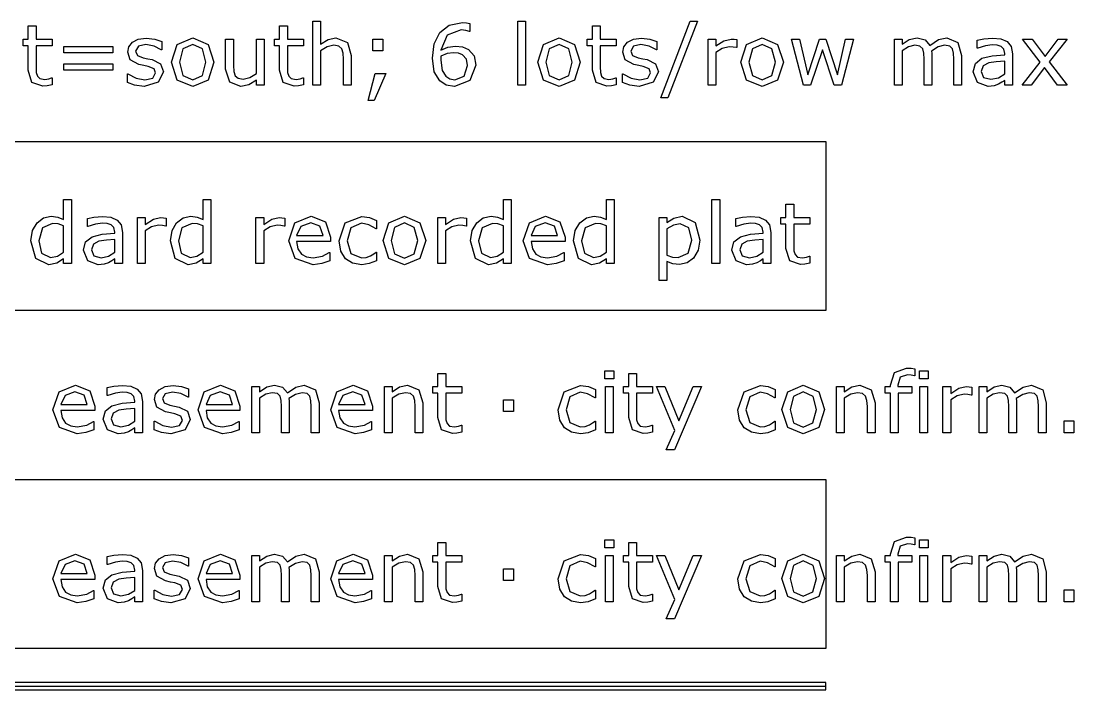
# Model space of a CAD drawing. Extents: x -1 to 182, y 89 to 480.
# Drawn here: x 152.49 to 182.15, y 120.02 to 138.86 of the extents above; entities that cross this region are included whole.
import ezdxf

# ---------------------------------------------------------------- set-up
doc = ezdxf.new("R2010")
doc.units = 0
doc.header["$MEASUREMENT"] = 0
doc.layers.add('Layer 1', color=7, linetype='Continuous')

msp = doc.modelspace()

# ---------------------------------------------------------------- linework, layer by layer
at = {"layer": 'Layer 1', "color": 7}
for points in [[(161.790663, 137.05496), (161.572072, 137.05496), (161.572072, 137.794443), (161.561621, 137.961872), (161.523252, 138.085141), (161.439535, 138.157213), (161.297684, 138.181555), (161.110486, 138.13737), (160.923288, 138.024578), (160.923288, 137.054934), (160.704698, 137.054934), (160.704698, 138.864126), (160.923288, 138.864126), (160.923288, 138.209521), (161.134905, 138.342051), (161.359308, 138.389729), (161.680218, 138.262994), (161.790676, 137.897895), (161.790663, 137.05496)], [(165.299748, 137.616564), (165.12534, 137.185188), (164.699785, 137.018924), (164.46724, 137.058453), (164.282368, 137.175875), (164.127727, 137.431674), (164.074242, 137.815372), (164.123076, 138.223491), (164.281207, 138.539747), (164.545144, 138.744402), (164.921863, 138.818803), (165.036972, 138.812982), (165.131153, 138.79208), (165.131153, 138.570016), (165.119538, 138.570016), (165.020708, 138.602559), (164.886996, 138.618963), (164.488182, 138.462013), (164.314938, 138.03995), (164.506787, 138.129458), (164.726539, 138.160864), (164.920714, 138.139962), (165.093961, 138.058577), (165.247437, 137.879507), (165.299761, 137.61675), (165.299748, 137.616564)], [(166.701985, 137.055013), (166.483394, 137.055013), (166.483394, 138.864205), (166.701985, 138.864205), (166.701985, 137.055013)], [(171.543544, 138.864205), (170.709875, 136.701557), (170.508726, 136.701557), (171.338905, 138.864205), (171.543544, 138.864205)], [(153.360956, 137.066576), (153.22608, 137.039853), (153.097019, 137.029269), (152.794711, 137.13624), (152.69123, 137.479246), (152.69123, 138.169913), (152.543564, 138.169913), (152.543564, 138.353613), (152.69123, 138.353613), (152.69123, 138.726834), (152.909821, 138.726834), (152.909821, 138.353613), (153.360956, 138.353613), (153.360956, 138.169913), (152.909821, 138.169913), (152.909821, 137.578068), (152.914477, 137.417624), (152.947034, 137.310653), (153.016797, 137.242047), (153.153997, 137.221145), (153.265619, 137.236226), (153.349336, 137.262976), (153.360951, 137.262976), (153.360956, 137.066576)], [(160.440747, 137.066602), (160.305873, 137.039879), (160.17681, 137.029296), (159.874503, 137.136267), (159.771022, 137.479272), (159.771022, 138.16994), (159.623358, 138.16994), (159.623358, 138.35364), (159.771022, 138.35364), (159.771022, 138.72686), (159.989612, 138.72686), (159.989612, 138.35364), (160.440747, 138.35364), (160.440747, 138.16994), (159.989612, 138.16994), (159.989612, 137.578094), (159.994269, 137.417651), (160.026826, 137.31068), (160.096588, 137.242074), (160.233788, 137.221171), (160.34541, 137.236253), (160.429127, 137.263002), (160.440742, 137.263002), (160.440747, 137.066602)], [(169.254153, 137.066629), (169.119276, 137.039906), (168.990215, 137.029322), (168.687908, 137.136293), (168.584427, 137.479299), (168.584427, 138.169966), (168.43676, 138.169966), (168.43676, 138.353666), (168.584427, 138.353666), (168.584427, 138.726887), (168.803017, 138.726887), (168.803017, 138.353666), (169.254153, 138.353666), (169.254153, 138.169966), (168.803017, 138.169966), (168.803017, 137.57812), (168.807674, 137.417677), (168.840228, 137.310706), (168.909994, 137.2421), (169.047193, 137.221198), (169.158815, 137.236279), (169.242529, 137.263029), (169.254145, 137.263029), (169.254153, 137.066629)], [(156.501458, 137.429345), (156.353792, 137.13751), (155.952655, 137.023554), (155.687556, 137.057289), (155.486404, 137.132854), (155.486404, 137.378202), (155.498019, 137.378202), (155.728238, 137.253795), (155.971245, 137.208445), (156.196812, 137.254959), (156.278203, 137.401458), (156.23402, 137.517716), (156.064264, 137.585158), (155.942177, 137.6095), (155.80614, 137.639715), (155.563131, 137.772271), (155.492206, 137.988542), (155.524761, 138.139698), (155.625919, 138.266433), (155.791024, 138.352475), (156.016591, 138.385019), (156.251462, 138.355968), (156.450285, 138.287362), (156.450285, 138.053655), (156.43867, 138.053655), (156.235195, 138.157134), (156.000328, 138.200155), (155.798014, 138.153641), (155.715462, 138.017619), (155.765457, 137.896678), (155.923588, 137.830427), (156.058462, 137.802513), (156.184035, 137.776849), (156.418906, 137.657098), (156.501458, 137.429187), (156.501458, 137.429345)], [(157.921137, 137.703744), (157.758357, 137.202624), (157.322338, 137.018924), (156.883992, 137.202624), (156.722375, 137.703744), (156.883992, 138.204891), (157.322338, 138.389755), (157.758357, 138.204891), (157.921137, 137.703744), (157.921137, 137.703744)], [(159.336166, 137.05496), (159.117573, 137.05496), (159.117573, 137.199132), (158.90596, 137.065438), (158.682718, 137.018924), (158.364133, 137.143331), (158.250185, 137.510758), (158.250185, 138.353719), (158.468778, 138.353719), (158.468778, 137.614236), (158.478092, 137.44448), (158.517626, 137.324703), (158.599014, 137.250302), (158.744355, 137.227019), (158.929227, 137.271204), (159.117586, 137.383996), (159.117586, 138.353693), (159.336179, 138.353693), (159.336166, 137.05496)], [(162.676654, 138.022329), (162.398765, 138.022329), (162.398765, 138.353719), (162.676654, 138.353719), (162.676654, 138.022329)], [(168.241424, 137.703797), (168.078645, 137.202677), (167.642625, 137.018977), (167.20428, 137.202677), (167.042662, 137.703797), (167.20428, 138.204944), (167.642625, 138.389808), (168.078645, 138.204944), (168.241424, 137.703797), (168.241424, 137.703797)], [(170.445938, 137.429398), (170.298274, 137.137563), (169.897134, 137.023607), (169.632035, 137.057342), (169.430886, 137.132907), (169.430886, 137.378254), (169.442501, 137.378254), (169.67272, 137.253847), (169.915729, 137.208498), (170.141297, 137.255012), (170.222685, 137.401511), (170.178502, 137.517769), (170.008746, 137.585211), (169.886659, 137.609553), (169.750621, 137.639768), (169.507615, 137.772324), (169.436688, 137.988594), (169.469245, 138.139751), (169.570401, 138.266486), (169.735506, 138.352528), (169.961073, 138.385072), (170.195944, 138.356021), (170.394767, 138.287415), (170.394767, 138.053708), (170.383152, 138.053708), (170.179674, 138.157187), (169.944807, 138.200208), (169.742493, 138.153694), (169.659941, 138.017672), (169.709936, 137.896731), (169.868067, 137.83048), (170.002944, 137.802566), (170.128517, 137.776902), (170.363385, 137.657151), (170.445938, 137.42924), (170.445938, 137.429398)], [(172.650451, 138.115409), (172.638836, 138.115409), (172.543493, 138.131813), (172.435361, 138.137634), (172.240022, 138.092285), (172.05864, 137.977191), (172.05864, 137.054934), (171.840049, 137.054934), (171.840049, 138.353693), (172.05864, 138.353693), (172.05864, 138.161843), (172.287695, 138.309507), (172.491169, 138.353693), (172.573722, 138.350253), (172.650462, 138.33967), (172.650451, 138.115409)], [(173.963161, 137.703797), (173.800382, 137.202677), (173.364362, 137.018977), (172.926017, 137.202677), (172.764399, 137.703797), (172.926017, 138.204944), (173.364362, 138.389808), (173.800382, 138.204944), (173.963161, 137.703797), (173.963161, 137.703797)], [(175.93513, 138.353772), (175.596781, 137.055013), (175.394468, 137.055013), (175.060768, 138.056116), (174.729393, 137.055013), (174.528242, 137.055013), (174.186403, 138.353772), (174.414296, 138.353772), (174.652654, 137.348013), (174.977051, 138.353772), (175.157272, 138.353772), (175.48981, 137.348013), (175.715378, 138.353772), (175.93513, 138.353772)], [(178.982615, 137.054934), (178.764025, 137.054934), (178.764025, 137.794417), (178.755876, 137.956051), (178.724483, 138.080458), (178.647743, 138.156023), (178.503564, 138.181687), (178.319856, 138.135173), (178.136146, 138.018916), (178.141966, 137.95613), (178.144348, 137.88636), (178.144348, 137.054934), (177.925757, 137.054934), (177.925757, 137.794417), (177.917608, 137.957215), (177.886215, 138.081622), (177.809476, 138.156023), (177.665299, 138.181687), (177.485076, 138.137502), (177.306019, 138.02471), (177.306019, 137.054934), (177.087429, 137.054934), (177.087429, 138.353693), (177.306019, 138.353693), (177.306019, 138.209521), (177.509494, 138.342051), (177.726923, 138.389729), (177.951326, 138.333928), (178.08969, 138.179279), (178.331535, 138.339749), (178.565241, 138.389729), (178.880338, 138.259501), (178.982658, 137.897895), (178.982615, 137.054934)], [(180.412758, 137.054934), (180.195332, 137.054934), (180.195332, 137.193284), (180.116266, 137.137484), (180.020924, 137.081683), (179.89535, 137.037498), (179.729081, 137.018977), (179.431425, 137.135235), (179.309338, 137.431727), (179.372127, 137.670089), (179.553511, 137.814261), (179.838377, 137.885195), (180.195332, 137.913109), (180.195332, 137.946817), (180.168588, 138.07006), (180.094174, 138.146815), (179.982554, 138.182851), (179.846516, 138.192112), (179.654667, 138.168828), (179.436076, 138.103715), (179.424461, 138.103715), (179.424461, 138.325779), (179.609333, 138.364144), (179.847691, 138.385046), (180.086048, 138.361762), (180.262782, 138.285007), (180.374401, 138.146656), (180.412771, 137.936207), (180.412758, 137.054934)], [(181.958013, 137.054934), (181.682447, 137.054934), (181.313867, 137.553752), (180.942959, 137.054934), (180.688324, 137.054934), (181.195268, 137.70258), (180.692975, 138.353693), (180.968538, 138.353693), (181.334795, 137.863023), (181.702214, 138.353693), (181.958013, 138.353693), (181.447579, 137.714195), (181.958013, 137.054934)], [(155.073639, 137.9642), (153.694656, 137.9642), (153.694656, 138.150228), (155.073639, 138.150228), (155.073639, 137.9642)], [(157.695569, 137.703744), (157.596739, 138.078156), (157.322338, 138.201399), (157.04561, 138.078156), (156.947942, 137.703744), (157.046772, 137.332852), (157.322338, 137.207281), (157.595575, 137.331688), (157.695569, 137.703744), (157.695569, 137.703744)], [(165.063716, 137.607304), (165.031159, 137.786374), (164.926514, 137.909616), (164.807917, 137.958458), (164.671879, 137.9701), (164.488169, 137.946817), (164.313761, 137.874718), (164.310268, 137.824738), (164.30921, 137.765445), (164.346416, 137.474748), (164.451061, 137.30732), (164.56617, 137.231755), (164.702208, 137.208472), (164.967307, 137.310786), (165.063814, 137.607277), (165.063716, 137.607304)], [(168.015856, 137.703797), (167.917027, 138.078209), (167.642625, 138.201452), (167.365898, 138.078209), (167.26823, 137.703797), (167.367059, 137.332905), (167.642625, 137.207334), (167.915863, 137.331741), (168.015856, 137.703797), (168.015856, 137.703797)], [(173.737594, 137.703797), (173.638764, 138.078209), (173.364362, 138.201452), (173.087635, 138.078209), (172.989967, 137.703797), (173.088796, 137.332905), (173.364362, 137.207334), (173.6376, 137.331741), (173.737594, 137.703797), (173.737594, 137.703797)], [(155.073639, 137.475859), (153.694656, 137.475859), (153.694656, 137.661887), (155.073639, 137.661887), (155.073639, 137.475859)], [(180.195332, 137.374683), (180.195332, 137.736288), (179.9593, 137.718826), (179.745358, 137.685091), (179.593043, 137.601377), (179.534906, 137.446755), (179.602346, 137.278136), (179.808146, 137.222336), (180.018598, 137.266521), (180.195332, 137.374656), (180.195332, 137.374683)], [(162.761534, 137.386324), (162.433647, 136.624749), (162.263891, 136.624749), (162.466202, 137.386324), (162.761534, 137.386324)], [(4.762494, 135.467436), (175.153946, 135.467436), (175.153946, 130.704942), (4.762494, 130.704942), (4.762494, 135.467436)], [(153.906272, 132.027831), (153.687679, 132.027831), (153.687679, 132.163879), (153.491181, 132.037144), (153.269101, 131.991794), (152.899357, 132.170838), (152.763319, 132.667328), (152.809827, 132.961491), (152.937726, 133.181254), (153.121437, 133.316112), (153.340028, 133.362625), (153.521412, 133.3404), (153.687679, 133.274122), (153.687679, 133.83689), (153.906272, 133.83689), (153.906272, 132.027831)], [(157.836258, 132.027831), (157.617668, 132.027831), (157.617668, 132.163879), (157.421167, 132.037144), (157.19909, 131.991794), (156.829345, 132.170838), (156.693307, 132.667328), (156.739816, 132.961491), (156.867715, 133.181254), (157.051423, 133.316112), (157.270014, 133.362625), (157.451399, 133.3404), (157.617668, 133.274122), (157.617668, 133.83689), (157.836258, 133.83689), (157.836258, 132.027831)], [(166.293871, 132.027831), (166.07528, 132.027831), (166.07528, 132.163879), (165.87878, 132.037144), (165.656702, 131.991794), (165.286958, 132.170838), (165.15092, 132.667328), (165.197428, 132.961491), (165.325328, 133.181254), (165.509036, 133.316112), (165.727626, 133.362625), (165.909011, 133.3404), (166.07528, 133.274122), (166.07528, 133.83689), (166.293871, 133.83689), (166.293871, 132.027831)], [(169.196016, 132.027831), (168.977425, 132.027831), (168.977425, 132.163879), (168.780925, 132.037144), (168.558847, 131.991794), (168.189103, 132.170838), (168.053065, 132.667328), (168.099573, 132.961491), (168.227473, 133.181254), (168.411181, 133.316112), (168.629771, 133.362625), (168.811156, 133.3404), (168.977425, 133.274122), (168.977425, 133.83689), (169.196016, 133.83689), (169.196016, 132.027831)], [(172.167923, 132.027831), (171.949333, 132.027831), (171.949333, 133.837023), (172.167923, 133.837023), (172.167923, 132.027831)], [(174.704975, 132.039446), (174.570099, 132.012723), (174.441038, 132.00214), (174.13873, 132.10911), (174.035249, 132.452116), (174.035249, 133.142783), (173.887586, 133.142783), (173.887586, 133.326483), (174.035249, 133.326483), (174.035249, 133.699704), (174.25384, 133.699704), (174.25384, 133.326483), (174.704975, 133.326483), (174.704975, 133.142783), (174.25384, 133.142783), (174.25384, 132.550938), (174.258497, 132.390494), (174.291054, 132.283524), (174.360816, 132.214917), (174.498016, 132.194015), (174.609638, 132.209096), (174.693355, 132.235846), (174.70497, 132.235846), (174.704975, 132.039446)], [(155.345717, 132.027831), (155.128288, 132.027831), (155.128288, 132.166181), (155.049223, 132.11038), (154.953881, 132.05458), (154.828307, 132.010395), (154.662038, 131.991874), (154.364382, 132.108131), (154.242298, 132.404623), (154.305083, 132.642986), (154.486468, 132.787157), (154.771334, 132.858092), (155.128288, 132.886006), (155.128288, 132.919713), (155.101544, 133.042956), (155.02713, 133.119712), (154.915511, 133.155748), (154.779473, 133.165008), (154.587624, 133.141725), (154.369033, 133.076611), (154.357418, 133.076611), (154.357418, 133.298676), (154.54229, 133.33704), (154.780648, 133.357942), (155.019005, 133.334659), (155.195739, 133.257903), (155.307361, 133.119553), (155.345731, 132.909104), (155.345717, 132.027831)], [(156.577034, 133.088226), (156.565419, 133.088226), (156.470076, 133.10463), (156.361944, 133.110451), (156.166605, 133.065102), (155.985223, 132.950008), (155.985223, 132.027857), (155.766632, 132.027857), (155.766632, 133.326616), (155.985223, 133.326616), (155.985223, 133.134766), (156.214277, 133.28243), (156.417752, 133.326616), (156.500305, 133.323176), (156.577044, 133.312593), (156.577034, 133.088226)], [(159.914037, 133.088226), (159.902421, 133.088226), (159.807079, 133.10463), (159.698947, 133.110451), (159.50361, 133.065102), (159.322225, 132.950008), (159.322225, 132.027857), (159.103635, 132.027857), (159.103635, 133.326616), (159.322225, 133.326616), (159.322225, 133.134766), (159.55128, 133.28243), (159.754758, 133.326616), (159.83731, 133.323176), (159.91405, 133.312593), (159.914037, 133.088226)], [(161.20698, 132.654548), (160.250062, 132.654548), (160.286106, 132.445237), (160.384936, 132.299901), (160.527951, 132.216187), (160.711662, 132.188274), (160.977922, 132.240608), (161.169771, 132.345251), (161.181387, 132.345251), (161.181387, 132.106888), (160.955819, 132.028995), (160.713974, 131.997589), (160.209354, 132.172002), (160.027969, 132.669656), (160.201215, 133.175433), (160.659325, 133.362625), (161.063951, 133.209141), (161.206966, 132.773134), (161.20698, 132.654548)], [(160.994202, 132.821976), (160.906998, 133.088226), (160.647712, 133.182418), (160.367498, 133.078939), (160.250062, 132.821976), (160.994202, 132.821976)], [(162.498759, 132.109216), (162.290632, 132.027831), (162.082506, 131.998753), (161.824381, 132.039446), (161.623232, 132.165043), (161.491846, 132.376657), (161.445337, 132.675477), (161.619745, 133.175433), (162.082506, 133.356804), (162.301097, 133.325425), (162.498759, 133.248696), (162.498759, 133.005676), (162.487143, 133.005676), (162.280179, 133.125427), (162.073214, 133.167284), (161.779048, 133.041713), (161.672077, 132.675477), (161.776722, 132.313871), (162.073214, 132.188274), (162.20809, 132.205736), (162.331338, 132.251059), (162.420868, 132.30223), (162.487143, 132.349907), (162.498759, 132.349907), (162.498759, 132.109216)], [(163.885883, 132.676615), (163.723101, 132.175494), (163.287081, 131.991794), (162.848738, 132.175494), (162.68712, 132.676615), (162.848738, 133.177761), (163.287081, 133.362625), (163.723101, 133.177761), (163.885883, 132.676615), (163.885883, 132.676615)], [(163.660315, 132.676615), (163.561483, 133.051026), (163.287081, 133.174269), (163.010356, 133.051026), (162.912685, 132.676615), (163.011518, 132.305722), (163.287081, 132.180151), (163.560321, 132.304558), (163.660315, 132.676615), (163.660315, 132.676615)], [(165.034646, 133.088226), (165.023031, 133.088226), (164.927689, 133.10463), (164.819556, 133.110451), (164.624217, 133.065102), (164.442835, 132.950008), (164.442835, 132.027857), (164.224245, 132.027857), (164.224245, 133.326616), (164.442835, 133.326616), (164.442835, 133.134766), (164.67189, 133.28243), (164.875365, 133.326616), (164.95792, 133.323176), (165.034657, 133.312593), (165.034646, 133.088226)], [(167.811217, 132.654548), (166.854303, 132.654548), (166.890347, 132.445237), (166.989177, 132.299901), (167.132192, 132.216187), (167.3159, 132.188274), (167.582163, 132.240608), (167.774012, 132.345251), (167.785627, 132.345251), (167.785627, 132.106888), (167.560059, 132.028995), (167.318212, 131.997589), (166.813594, 132.172002), (166.632209, 132.669656), (166.805455, 133.175433), (167.263565, 133.362625), (167.668192, 133.209141), (167.811204, 132.773134), (167.811217, 132.654548)], [(167.598442, 132.821976), (167.511239, 133.088226), (167.251952, 133.182418), (166.971735, 133.078939), (166.854303, 132.821976), (167.598442, 132.821976)], [(171.60633, 132.692913), (171.560986, 132.40338), (171.433086, 132.182479), (171.251701, 132.048759), (171.031949, 132.002245), (170.848239, 132.024206), (170.681969, 132.092812), (170.681969, 131.548671), (170.463379, 131.548671), (170.463379, 133.326457), (170.681969, 133.326457), (170.681969, 133.190408), (170.877306, 133.312513), (171.10985, 133.362493), (171.474943, 133.184614), (171.60633, 132.692781), (171.60633, 132.692913)], [(173.609694, 132.027831), (173.392265, 132.027831), (173.392265, 132.166181), (173.313202, 132.11038), (173.21786, 132.05458), (173.092286, 132.010395), (172.926017, 131.991874), (172.628361, 132.108131), (172.506275, 132.404623), (172.569063, 132.642986), (172.750445, 132.787157), (173.035311, 132.858092), (173.392265, 132.886006), (173.392265, 132.919713), (173.365524, 133.042956), (173.29111, 133.119712), (173.17949, 133.155748), (173.043452, 133.165008), (172.851603, 133.141725), (172.633012, 133.076611), (172.621397, 133.076611), (172.621397, 133.298676), (172.806269, 133.33704), (173.044627, 133.357942), (173.282984, 133.334659), (173.459718, 133.257903), (173.571337, 133.119553), (173.609707, 132.909104), (173.609694, 132.027831)], [(153.687679, 132.347579), (153.687679, 133.092883), (153.529551, 133.147519), (153.377233, 133.162601), (153.091206, 133.034701), (152.988886, 132.671931), (153.067952, 132.319613), (153.321425, 132.199862), (153.509784, 132.240555), (153.687679, 132.347526), (153.687679, 132.347579)], [(157.617668, 132.347579), (157.617668, 133.092883), (157.459537, 133.147519), (157.307222, 133.162601), (157.021192, 133.034701), (156.918875, 132.671931), (156.997938, 132.319613), (157.251411, 132.199862), (157.439773, 132.240555), (157.617668, 132.347526), (157.617668, 132.347579)], [(166.07528, 132.347579), (166.07528, 133.092883), (165.91715, 133.147519), (165.764835, 133.162601), (165.478807, 133.034701), (165.376488, 132.671931), (165.45555, 132.319613), (165.709023, 132.199862), (165.897385, 132.240555), (166.07528, 132.347526), (166.07528, 132.347579)], [(168.977425, 132.347579), (168.977425, 133.092883), (168.819295, 133.147519), (168.666979, 133.162601), (168.380952, 133.034701), (168.278632, 132.671931), (168.357695, 132.319613), (168.611168, 132.199862), (168.79953, 132.240555), (168.977425, 132.347526), (168.977425, 132.347579)], [(171.380765, 132.687092), (171.300535, 133.03822), (171.054039, 133.154504), (170.864516, 133.113811), (170.681969, 133.006841), (170.681969, 132.27085), (170.841262, 132.213859), (170.993579, 132.198778), (171.278445, 132.32202), (171.380765, 132.687118), (171.380765, 132.687092)], [(155.128288, 132.347579), (155.128288, 132.709185), (154.892257, 132.691722), (154.678315, 132.657988), (154.526, 132.574274), (154.467863, 132.419652), (154.535302, 132.251033), (154.741103, 132.195232), (154.951555, 132.239418), (155.128288, 132.347553), (155.128288, 132.347579)], [(173.392265, 132.347579), (173.392265, 132.709185), (173.156233, 132.691722), (172.942294, 132.657988), (172.789979, 132.574274), (172.731842, 132.419652), (172.799279, 132.251033), (173.005082, 132.195232), (173.215534, 132.239418), (173.392265, 132.347553), (173.392265, 132.347579)], [(177.66527, 128.862995), (177.653655, 128.862995), (177.559474, 128.883897), (177.457157, 128.895538), (177.252518, 128.832753), (177.18973, 128.60836), (177.18973, 128.564174), (177.583892, 128.564174), (177.583892, 128.380475), (177.196707, 128.380475), (177.196707, 127.265363), (176.978116, 127.265363), (176.978116, 128.380422), (176.83045, 128.380422), (176.83045, 128.564122), (176.978116, 128.564122), (176.978116, 128.607143), (177.093226, 128.961763), (177.425761, 129.08617), (177.557151, 129.079291), (177.665283, 129.062887), (177.66527, 128.862995)], [(164.902101, 127.277005), (164.767224, 127.250282), (164.638163, 127.239698), (164.335856, 127.346669), (164.232375, 127.689675), (164.232375, 128.380342), (164.084709, 128.380342), (164.084709, 128.564042), (164.232375, 128.564042), (164.232375, 128.937263), (164.450966, 128.937263), (164.450966, 128.564042), (164.902101, 128.564042), (164.902101, 128.380342), (164.450966, 128.380342), (164.450966, 127.788497), (164.455622, 127.628053), (164.488177, 127.521082), (164.557942, 127.452476), (164.695141, 127.431574), (164.806764, 127.446655), (164.890478, 127.473405), (164.902093, 127.473405), (164.902101, 127.277005)], [(169.182067, 128.781582), (168.935571, 128.781582), (168.935571, 129.008304), (169.182067, 129.008304), (169.182067, 128.781582)], [(170.275033, 127.277031), (170.140156, 127.250308), (170.011095, 127.239725), (169.708788, 127.346696), (169.605307, 127.689701), (169.605307, 128.380369), (169.457641, 128.380369), (169.457641, 128.564069), (169.605307, 128.564069), (169.605307, 128.937289), (169.823898, 128.937289), (169.823898, 128.564069), (170.275033, 128.564069), (170.275033, 128.380369), (169.823898, 128.380369), (169.823898, 127.788523), (169.828554, 127.62808), (169.861109, 127.521109), (169.930874, 127.452503), (170.068073, 127.4316), (170.179693, 127.446682), (170.26341, 127.473431), (170.275025, 127.473431), (170.275033, 127.277031)], [(178.038501, 128.781609), (177.792005, 128.781609), (177.792005, 129.00833), (178.038501, 129.00833), (178.038501, 128.781609)], [(154.565534, 127.892081), (153.608619, 127.892081), (153.644663, 127.682769), (153.743493, 127.537434), (153.886508, 127.45372), (154.070216, 127.425806), (154.336479, 127.478141), (154.528328, 127.582783), (154.539943, 127.582783), (154.539943, 127.34442), (154.314376, 127.266527), (154.072528, 127.235121), (153.56791, 127.409534), (153.386525, 127.907188), (153.559772, 128.412965), (154.017881, 128.600158), (154.422508, 128.446673), (154.56552, 128.010667), (154.565534, 127.892081)], [(155.906149, 127.265363), (155.68872, 127.265363), (155.68872, 127.403713), (155.609655, 127.347913), (155.514312, 127.292112), (155.388739, 127.247927), (155.222469, 127.229406), (154.924814, 127.345664), (154.80273, 127.642156), (154.865515, 127.880518), (155.0469, 128.02469), (155.331766, 128.095624), (155.68872, 128.123538), (155.68872, 128.157246), (155.661979, 128.280489), (155.587565, 128.357244), (155.475943, 128.39328), (155.339905, 128.402541), (155.148055, 128.379257), (154.929465, 128.314144), (154.91785, 128.314144), (154.91785, 128.536208), (155.102722, 128.574573), (155.341079, 128.595475), (155.579437, 128.572191), (155.756168, 128.495436), (155.86779, 128.357085), (155.90616, 128.146636), (155.906149, 127.265363)], [(157.254903, 127.639748), (157.107237, 127.347913), (156.7061, 127.233957), (156.440998, 127.267691), (156.239849, 127.343256), (156.239849, 127.588604), (156.251464, 127.588604), (156.481681, 127.464197), (156.72469, 127.418848), (156.950257, 127.465361), (157.031648, 127.611861), (156.987463, 127.728119), (156.817706, 127.795561), (156.695623, 127.819903), (156.559585, 127.850118), (156.316576, 127.982674), (156.245649, 128.198944), (156.278206, 128.3501), (156.379361, 128.476836), (156.544469, 128.562878), (156.770037, 128.595422), (157.004904, 128.566371), (157.20373, 128.497764), (157.20373, 128.264058), (157.192115, 128.264058), (156.98864, 128.367536), (156.75377, 128.410558), (156.551457, 128.364044), (156.468904, 128.228022), (156.518902, 128.107081), (156.67703, 128.040829), (156.811907, 128.012916), (156.937481, 127.987251), (157.172348, 127.867501), (157.254903, 127.639589), (157.254903, 127.639748)], [(158.654815, 127.892081), (157.697897, 127.892081), (157.733942, 127.682769), (157.832774, 127.537434), (157.975786, 127.45372), (158.159497, 127.425806), (158.42576, 127.478141), (158.617609, 127.582783), (158.629224, 127.582783), (158.629224, 127.34442), (158.403657, 127.266527), (158.161812, 127.235121), (157.657191, 127.409534), (157.475809, 127.907188), (157.649053, 128.412965), (158.107165, 128.600158), (158.511789, 128.446673), (158.654804, 128.010667), (158.654815, 127.892081)], [(160.881421, 127.265363), (160.66283, 127.265363), (160.66283, 128.004846), (160.654681, 128.16648), (160.623288, 128.290887), (160.546549, 128.366452), (160.402372, 128.392116), (160.218664, 128.345602), (160.034954, 128.229345), (160.040775, 128.166559), (160.043156, 128.096789), (160.043156, 127.265363), (159.824565, 127.265363), (159.824565, 128.004846), (159.816416, 128.167644), (159.785023, 128.292051), (159.708284, 128.366452), (159.564104, 128.392116), (159.383884, 128.347931), (159.204825, 128.235139), (159.204825, 127.265363), (158.986234, 127.265363), (158.986234, 128.564122), (159.204825, 128.564122), (159.204825, 128.41995), (159.408302, 128.55248), (159.625728, 128.600158), (159.850135, 128.544357), (159.988498, 128.389708), (160.230343, 128.550178), (160.464049, 128.600158), (160.779146, 128.46993), (160.881466, 128.108324), (160.881421, 127.265363)], [(162.389467, 127.892081), (161.43255, 127.892081), (161.468594, 127.682769), (161.567424, 127.537434), (161.710439, 127.45372), (161.894149, 127.425806), (162.16041, 127.478141), (162.352259, 127.582783), (162.363874, 127.582783), (162.363874, 127.34442), (162.138307, 127.266527), (161.896459, 127.235121), (161.391841, 127.409534), (161.210456, 127.907188), (161.383703, 128.412965), (161.841812, 128.600158), (162.246439, 128.446673), (162.389454, 128.010667), (162.389467, 127.892081)], [(163.80682, 127.265363), (163.588229, 127.265363), (163.588229, 128.004846), (163.577778, 128.172274), (163.539408, 128.295543), (163.455692, 128.367616), (163.313841, 128.391957), (163.126643, 128.347772), (162.939445, 128.23498), (162.939445, 127.265363), (162.720855, 127.265363), (162.720855, 128.564122), (162.939445, 128.564122), (162.939445, 128.41995), (163.151059, 128.55248), (163.375465, 128.600158), (163.696375, 128.473423), (163.806833, 128.108324), (163.80682, 127.265363)], [(168.666982, 127.346775), (168.458856, 127.265389), (168.250729, 127.236312), (167.992605, 127.277005), (167.791456, 127.402602), (167.660069, 127.614216), (167.613558, 127.913036), (167.787966, 128.412992), (168.250729, 128.594363), (168.46932, 128.562984), (168.666982, 128.486255), (168.666982, 128.243235), (168.655367, 128.243235), (168.448405, 128.362986), (168.24144, 128.404843), (167.947271, 128.279272), (167.840303, 127.913036), (167.944948, 127.55143), (168.24144, 127.425833), (168.376316, 127.443295), (168.499564, 127.488618), (168.589094, 127.539788), (168.655367, 127.587466), (168.666982, 127.587466), (168.666982, 127.346775)], [(169.168123, 127.265389), (168.949533, 127.265389), (168.949533, 128.564148), (169.168123, 128.564148), (169.168123, 127.265389)], [(171.650528, 128.564174), (170.892435, 126.786388), (170.658728, 126.786388), (170.900573, 127.328201), (170.383165, 128.564174), (170.620359, 128.564174), (171.019173, 127.601436), (171.421471, 128.564174), (171.650528, 128.564174)], [(173.73412, 127.346802), (173.525993, 127.265416), (173.317864, 127.236338), (173.059742, 127.277031), (172.858591, 127.402629), (172.727204, 127.614242), (172.680696, 127.913062), (172.855103, 128.413018), (173.317864, 128.59439), (173.536458, 128.56301), (173.73412, 128.486281), (173.73412, 128.243262), (173.722504, 128.243262), (173.515542, 128.363012), (173.308577, 128.404869), (173.014409, 128.279298), (172.907441, 127.913062), (173.012083, 127.551457), (173.308577, 127.425859), (173.443451, 127.443322), (173.566699, 127.488645), (173.656229, 127.539815), (173.722504, 127.587493), (173.73412, 127.587493), (173.73412, 127.346802)], [(175.121241, 127.9142), (174.958461, 127.41308), (174.522442, 127.22938), (174.084097, 127.41308), (173.922479, 127.9142), (174.084097, 128.415347), (174.522442, 128.600211), (174.958461, 128.415347), (175.121241, 127.9142), (175.121241, 127.9142)], [(176.545571, 127.265416), (176.32698, 127.265416), (176.32698, 128.004899), (176.316503, 128.172327), (176.278133, 128.295596), (176.194419, 128.367669), (176.052565, 128.39201), (175.865367, 128.347825), (175.67817, 128.235033), (175.67817, 127.265363), (175.459579, 127.265363), (175.459579, 128.564122), (175.67817, 128.564122), (175.67817, 128.41995), (175.889786, 128.55248), (176.114189, 128.600158), (176.435099, 128.473423), (176.545557, 128.108324), (176.545571, 127.265416)], [(178.024558, 127.265416), (177.805967, 127.265416), (177.805967, 128.564174), (178.024558, 128.564174), (178.024558, 127.265416)], [(179.267503, 128.325812), (179.255887, 128.325812), (179.160542, 128.342216), (179.05241, 128.348037), (178.857073, 128.302687), (178.675689, 128.187594), (178.675689, 127.265363), (178.457098, 127.265363), (178.457098, 128.564122), (178.675689, 128.564122), (178.675689, 128.372272), (178.904746, 128.519936), (179.108221, 128.564122), (179.190773, 128.560682), (179.267513, 128.550099), (179.267503, 128.325812)], [(181.368535, 127.265416), (181.149944, 127.265416), (181.149944, 128.004899), (181.141795, 128.166533), (181.1104, 128.29094), (181.03366, 128.366505), (180.889484, 128.392169), (180.705776, 128.345655), (180.522065, 128.229398), (180.527886, 128.166612), (180.530267, 128.096842), (180.530267, 127.265363), (180.311677, 127.265363), (180.311677, 128.004846), (180.303528, 128.167644), (180.272135, 128.292051), (180.195395, 128.366452), (180.051219, 128.392116), (179.870995, 128.347931), (179.691939, 128.235139), (179.691939, 127.265363), (179.473345, 127.265363), (179.473345, 128.564122), (179.691939, 128.564122), (179.691939, 128.41995), (179.895414, 128.55248), (180.112843, 128.600158), (180.337246, 128.544357), (180.47561, 128.389708), (180.717454, 128.550178), (180.951161, 128.600158), (181.266258, 128.46993), (181.368577, 128.108324), (181.368535, 127.265416)], [(154.352759, 128.059509), (154.265555, 128.325759), (154.006269, 128.41995), (153.726051, 128.316472), (153.608619, 128.059509), (154.352759, 128.059509)], [(158.442037, 128.059509), (158.354833, 128.325759), (158.095547, 128.41995), (157.815333, 128.316472), (157.697897, 128.059509), (158.442037, 128.059509)], [(162.17669, 128.059509), (162.089486, 128.325759), (161.8302, 128.41995), (161.549982, 128.316472), (161.43255, 128.059509), (162.17669, 128.059509)], [(166.360149, 127.859537), (166.08226, 127.859537), (166.08226, 128.188599), (166.360149, 128.188599), (166.360149, 127.859537)], [(174.895673, 127.9142), (174.796844, 128.288611), (174.522442, 128.411854), (174.245715, 128.288611), (174.148046, 127.9142), (174.246879, 127.543307), (174.522442, 127.417736), (174.795679, 127.542143), (174.895673, 127.9142), (174.895673, 127.9142)], [(155.68872, 127.585112), (155.68872, 127.946717), (155.452688, 127.929255), (155.238749, 127.89552), (155.086431, 127.811806), (155.028297, 127.657184), (155.095734, 127.488565), (155.301535, 127.432765), (155.511987, 127.47695), (155.68872, 127.585085), (155.68872, 127.585112)], [(182.146393, 127.265416), (181.868504, 127.265416), (181.868504, 127.59678), (182.146393, 127.59678), (182.146393, 127.265416)], [(4.762494, 125.942448), (175.153946, 125.942448), (175.153946, 121.179954), (4.762494, 121.179954), (4.762494, 125.942448)], [(177.66527, 124.100501), (177.653655, 124.100501), (177.559474, 124.121403), (177.457157, 124.133044), (177.252518, 124.070259), (177.18973, 123.845866), (177.18973, 123.80168), (177.583892, 123.80168), (177.583892, 123.617981), (177.196707, 123.617981), (177.196707, 122.502869), (176.978116, 122.502869), (176.978116, 123.617928), (176.83045, 123.617928), (176.83045, 123.801628), (176.978116, 123.801628), (176.978116, 123.844649), (177.093226, 124.199269), (177.425761, 124.323676), (177.557151, 124.316797), (177.665283, 124.300393), (177.66527, 124.100501)], [(164.902101, 122.514511), (164.767224, 122.487788), (164.638163, 122.477204), (164.335856, 122.584175), (164.232375, 122.927181), (164.232375, 123.617848), (164.084709, 123.617848), (164.084709, 123.801548), (164.232375, 123.801548), (164.232375, 124.174769), (164.450966, 124.174769), (164.450966, 123.801548), (164.902101, 123.801548), (164.902101, 123.617848), (164.450966, 123.617848), (164.450966, 123.026003), (164.455622, 122.865559), (164.488177, 122.758588), (164.557942, 122.689982), (164.695141, 122.66908), (164.806764, 122.684161), (164.890478, 122.710911), (164.902093, 122.710911), (164.902101, 122.514511)], [(169.182067, 124.019088), (168.935571, 124.019088), (168.935571, 124.24581), (169.182067, 124.24581), (169.182067, 124.019088)], [(170.275033, 122.514537), (170.140156, 122.487814), (170.011095, 122.477231), (169.708788, 122.584202), (169.605307, 122.927207), (169.605307, 123.617875), (169.457641, 123.617875), (169.457641, 123.801575), (169.605307, 123.801575), (169.605307, 124.174795), (169.823898, 124.174795), (169.823898, 123.801575), (170.275033, 123.801575), (170.275033, 123.617875), (169.823898, 123.617875), (169.823898, 123.026029), (169.828554, 122.865586), (169.861109, 122.758615), (169.930874, 122.690009), (170.068073, 122.669106), (170.179693, 122.684188), (170.26341, 122.710937), (170.275025, 122.710937), (170.275033, 122.514537)], [(178.038501, 124.019115), (177.792005, 124.019115), (177.792005, 124.245836), (178.038501, 124.245836), (178.038501, 124.019115)], [(154.565534, 123.129587), (153.608619, 123.129587), (153.644663, 122.920275), (153.743493, 122.77494), (153.886508, 122.691226), (154.070216, 122.663312), (154.336479, 122.715647), (154.528328, 122.820289), (154.539943, 122.820289), (154.539943, 122.581926), (154.314376, 122.504033), (154.072528, 122.472627), (153.56791, 122.64704), (153.386525, 123.144694), (153.559772, 123.650471), (154.017881, 123.837664), (154.422508, 123.684179), (154.56552, 123.248173), (154.565534, 123.129587)], [(155.906149, 122.502869), (155.68872, 122.502869), (155.68872, 122.641219), (155.609655, 122.585419), (155.514312, 122.529618), (155.388739, 122.485433), (155.222469, 122.466912), (154.924814, 122.58317), (154.80273, 122.879662), (154.865515, 123.118024), (155.0469, 123.262196), (155.331766, 123.33313), (155.68872, 123.361044), (155.68872, 123.394752), (155.661979, 123.517995), (155.587565, 123.59475), (155.475943, 123.630786), (155.339905, 123.640047), (155.148055, 123.616763), (154.929465, 123.55165), (154.91785, 123.55165), (154.91785, 123.773714), (155.102722, 123.812079), (155.341079, 123.832981), (155.579437, 123.809697), (155.756168, 123.732942), (155.86779, 123.594591), (155.90616, 123.384142), (155.906149, 122.502869)], [(157.254903, 122.877254), (157.107237, 122.585419), (156.7061, 122.471463), (156.440998, 122.505197), (156.239849, 122.580762), (156.239849, 122.82611), (156.251464, 122.82611), (156.481681, 122.701703), (156.72469, 122.656354), (156.950257, 122.702867), (157.031648, 122.849367), (156.987463, 122.965625), (156.817706, 123.033067), (156.695623, 123.057409), (156.559585, 123.087624), (156.316576, 123.22018), (156.245649, 123.43645), (156.278206, 123.587606), (156.379361, 123.714342), (156.544469, 123.800384), (156.770037, 123.832928), (157.004904, 123.803877), (157.20373, 123.73527), (157.20373, 123.501564), (157.192115, 123.501564), (156.98864, 123.605042), (156.75377, 123.648064), (156.551457, 123.60155), (156.468904, 123.465528), (156.518902, 123.344587), (156.67703, 123.278335), (156.811907, 123.250422), (156.937481, 123.224757), (157.172348, 123.105007), (157.254903, 122.877095), (157.254903, 122.877254)], [(158.654815, 123.129587), (157.697897, 123.129587), (157.733942, 122.920275), (157.832774, 122.77494), (157.975786, 122.691226), (158.159497, 122.663312), (158.42576, 122.715647), (158.617609, 122.820289), (158.629224, 122.820289), (158.629224, 122.581926), (158.403657, 122.504033), (158.161812, 122.472627), (157.657191, 122.64704), (157.475809, 123.144694), (157.649053, 123.650471), (158.107165, 123.837664), (158.511789, 123.684179), (158.654804, 123.248173), (158.654815, 123.129587)], [(160.881421, 122.502869), (160.66283, 122.502869), (160.66283, 123.242352), (160.654681, 123.403986), (160.623288, 123.528393), (160.546549, 123.603958), (160.402372, 123.629622), (160.218664, 123.583108), (160.034954, 123.466851), (160.040775, 123.404065), (160.043156, 123.334295), (160.043156, 122.502869), (159.824565, 122.502869), (159.824565, 123.242352), (159.816416, 123.40515), (159.785023, 123.529557), (159.708284, 123.603958), (159.564104, 123.629622), (159.383884, 123.585437), (159.204825, 123.472645), (159.204825, 122.502869), (158.986234, 122.502869), (158.986234, 123.801628), (159.204825, 123.801628), (159.204825, 123.657456), (159.408302, 123.789986), (159.625728, 123.837664), (159.850135, 123.781863), (159.988498, 123.627214), (160.230343, 123.787684), (160.464049, 123.837664), (160.779146, 123.707436), (160.881466, 123.34583), (160.881421, 122.502869)], [(162.389467, 123.129587), (161.43255, 123.129587), (161.468594, 122.920275), (161.567424, 122.77494), (161.710439, 122.691226), (161.894149, 122.663312), (162.16041, 122.715647), (162.352259, 122.820289), (162.363874, 122.820289), (162.363874, 122.581926), (162.138307, 122.504033), (161.896459, 122.472627), (161.391841, 122.64704), (161.210456, 123.144694), (161.383703, 123.650471), (161.841812, 123.837664), (162.246439, 123.684179), (162.389454, 123.248173), (162.389467, 123.129587)], [(163.80682, 122.502869), (163.588229, 122.502869), (163.588229, 123.242352), (163.577778, 123.40978), (163.539408, 123.533049), (163.455692, 123.605122), (163.313841, 123.629463), (163.126643, 123.585278), (162.939445, 123.472486), (162.939445, 122.502869), (162.720855, 122.502869), (162.720855, 123.801628), (162.939445, 123.801628), (162.939445, 123.657456), (163.151059, 123.789986), (163.375465, 123.837664), (163.696375, 123.710929), (163.806833, 123.34583), (163.80682, 122.502869)], [(168.666982, 122.584281), (168.458856, 122.502895), (168.250729, 122.473818), (167.992605, 122.514511), (167.791456, 122.640108), (167.660069, 122.851722), (167.613558, 123.150542), (167.787966, 123.650498), (168.250729, 123.831869), (168.46932, 123.80049), (168.666982, 123.723761), (168.666982, 123.480741), (168.655367, 123.480741), (168.448405, 123.600492), (168.24144, 123.642349), (167.947271, 123.516778), (167.840303, 123.150542), (167.944948, 122.788936), (168.24144, 122.663339), (168.376316, 122.680801), (168.499564, 122.726124), (168.589094, 122.777294), (168.655367, 122.824972), (168.666982, 122.824972), (168.666982, 122.584281)], [(169.168123, 122.502895), (168.949533, 122.502895), (168.949533, 123.801654), (169.168123, 123.801654), (169.168123, 122.502895)], [(171.650528, 123.80168), (170.892435, 122.023894), (170.658728, 122.023894), (170.900573, 122.565707), (170.383165, 123.80168), (170.620359, 123.80168), (171.019173, 122.838942), (171.421471, 123.80168), (171.650528, 123.80168)], [(173.73412, 122.584308), (173.525993, 122.502922), (173.317864, 122.473844), (173.059742, 122.514537), (172.858591, 122.640135), (172.727204, 122.851748), (172.680696, 123.150568), (172.855103, 123.650524), (173.317864, 123.831896), (173.536458, 123.800516), (173.73412, 123.723787), (173.73412, 123.480768), (173.722504, 123.480768), (173.515542, 123.600518), (173.308577, 123.642375), (173.014409, 123.516804), (172.907441, 123.150568), (173.012083, 122.788963), (173.308577, 122.663365), (173.443451, 122.680828), (173.566699, 122.726151), (173.656229, 122.777321), (173.722504, 122.824999), (173.73412, 122.824999), (173.73412, 122.584308)], [(175.121241, 123.151706), (174.958461, 122.650586), (174.522442, 122.466886), (174.084097, 122.650586), (173.922479, 123.151706), (174.084097, 123.652853), (174.522442, 123.837717), (174.958461, 123.652853), (175.121241, 123.151706), (175.121241, 123.151706)], [(176.545571, 122.502922), (176.32698, 122.502922), (176.32698, 123.242405), (176.316503, 123.409833), (176.278133, 123.533102), (176.194419, 123.605175), (176.052565, 123.629516), (175.865367, 123.585331), (175.67817, 123.472539), (175.67817, 122.502869), (175.459579, 122.502869), (175.459579, 123.801628), (175.67817, 123.801628), (175.67817, 123.657456), (175.889786, 123.789986), (176.114189, 123.837664), (176.435099, 123.710929), (176.545557, 123.34583), (176.545571, 122.502922)], [(178.024558, 122.502922), (177.805967, 122.502922), (177.805967, 123.80168), (178.024558, 123.80168), (178.024558, 122.502922)], [(179.267503, 123.563318), (179.255887, 123.563318), (179.160542, 123.579722), (179.05241, 123.585543), (178.857073, 123.540193), (178.675689, 123.4251), (178.675689, 122.502869), (178.457098, 122.502869), (178.457098, 123.801628), (178.675689, 123.801628), (178.675689, 123.609778), (178.904746, 123.757442), (179.108221, 123.801628), (179.190773, 123.798188), (179.267513, 123.787605), (179.267503, 123.563318)], [(181.368535, 122.502922), (181.149944, 122.502922), (181.149944, 123.242405), (181.141795, 123.404039), (181.1104, 123.528446), (181.03366, 123.604011), (180.889484, 123.629675), (180.705776, 123.583161), (180.522065, 123.466904), (180.527886, 123.404118), (180.530267, 123.334348), (180.530267, 122.502869), (180.311677, 122.502869), (180.311677, 123.242352), (180.303528, 123.40515), (180.272135, 123.529557), (180.195395, 123.603958), (180.051219, 123.629622), (179.870995, 123.585437), (179.691939, 123.472645), (179.691939, 122.502869), (179.473345, 122.502869), (179.473345, 123.801628), (179.691939, 123.801628), (179.691939, 123.657456), (179.895414, 123.789986), (180.112843, 123.837664), (180.337246, 123.781863), (180.47561, 123.627214), (180.717454, 123.787684), (180.951161, 123.837664), (181.266258, 123.707436), (181.368577, 123.34583), (181.368535, 122.502922)], [(154.352759, 123.297015), (154.265555, 123.563265), (154.006269, 123.657456), (153.726051, 123.553978), (153.608619, 123.297015), (154.352759, 123.297015)], [(158.442037, 123.297015), (158.354833, 123.563265), (158.095547, 123.657456), (157.815333, 123.553978), (157.697897, 123.297015), (158.442037, 123.297015)], [(162.17669, 123.297015), (162.089486, 123.563265), (161.8302, 123.657456), (161.549982, 123.553978), (161.43255, 123.297015), (162.17669, 123.297015)], [(166.360149, 123.097043), (166.08226, 123.097043), (166.08226, 123.426105), (166.360149, 123.426105), (166.360149, 123.097043)], [(174.895673, 123.151706), (174.796844, 123.526117), (174.522442, 123.64936), (174.245715, 123.526117), (174.148046, 123.151706), (174.246879, 122.780813), (174.522442, 122.655242), (174.795679, 122.779649), (174.895673, 123.151706), (174.895673, 123.151706)], [(155.68872, 122.822618), (155.68872, 123.184223), (155.452688, 123.166761), (155.238749, 123.133026), (155.086431, 123.049312), (155.028297, 122.89469), (155.095734, 122.726071), (155.301535, 122.670271), (155.511987, 122.714456), (155.68872, 122.822591), (155.68872, 122.822618)], [(182.146393, 122.502922), (181.868504, 122.502922), (181.868504, 122.834286), (182.146393, 122.834286), (182.146393, 122.502922)], [(4.762494, 120.227561), (4.762494, 120.015683), (175.153946, 120.015683), (175.153946, 120.227561), (4.762494, 120.227561)], [(4.762494, 120.121622), (175.153946, 120.121622)]]:
    msp.add_lwpolyline(points, dxfattribs=at)

doc.saveas('drawing.dxf')
